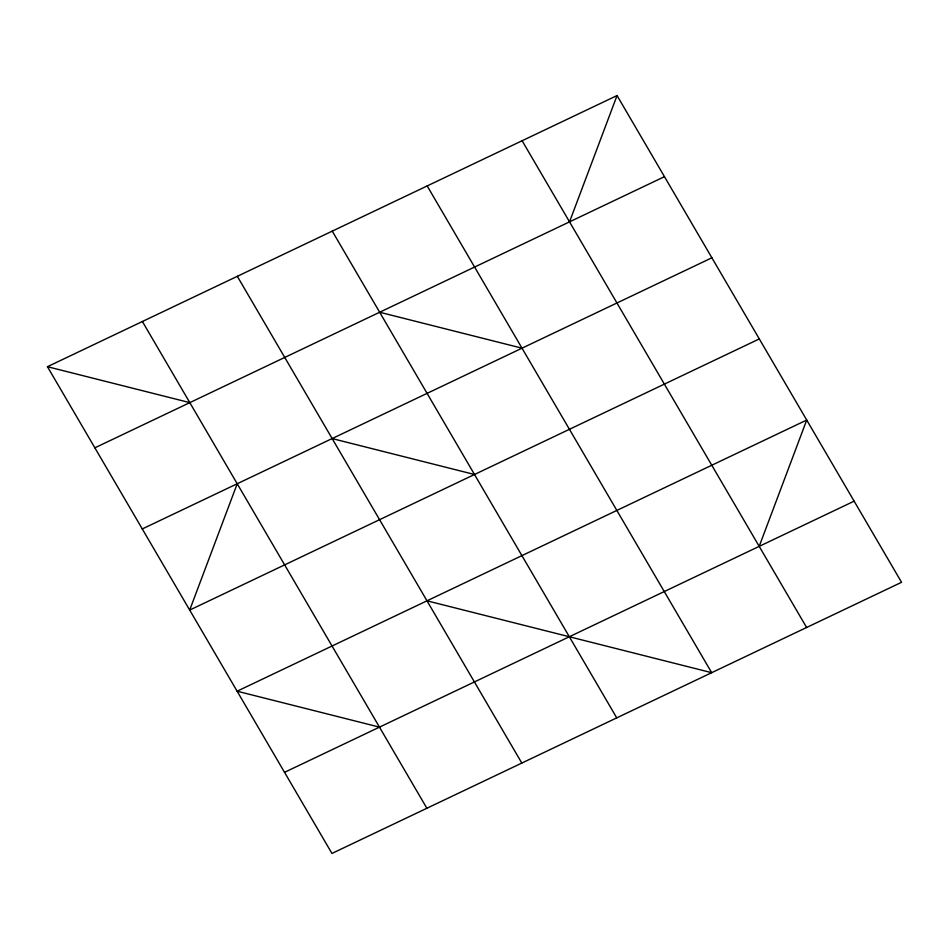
<?xml version="1.0" encoding="UTF-8"?>
<svg xmlns="http://www.w3.org/2000/svg" width="949" height="949" viewBox="0 0 949 949"><rect width="100%" height="100%" fill="white"/><g stroke="black" fill="none" stroke-linecap="round" stroke-linejoin="round"><path stroke-width="1.42" d="M237.214 483.765L189.693 610.077L759.307 338.923M569.53 221.864L617.052 95.552L901.55 582.295L331.948 853.448L47.45 366.705L617.052 95.552M759.2 546.363L806.721 420.051L237.12 691.204L379.47 727.136M94.864 447.833L664.466 176.668M142.279 528.949L711.88 257.796M284.534 772.332L854.136 501.167M379.671 312.245L522.021 348.188M47.45 366.705L189.8 402.637M332.15 438.568L474.5 474.5M426.979 600.812L711.679 672.687L427.18 185.933M522.116 140.737L806.614 627.491M332.257 231.129L616.743 717.871M237.321 276.313L521.82 763.067M142.386 321.509L426.884 808.263"/></g></svg>
